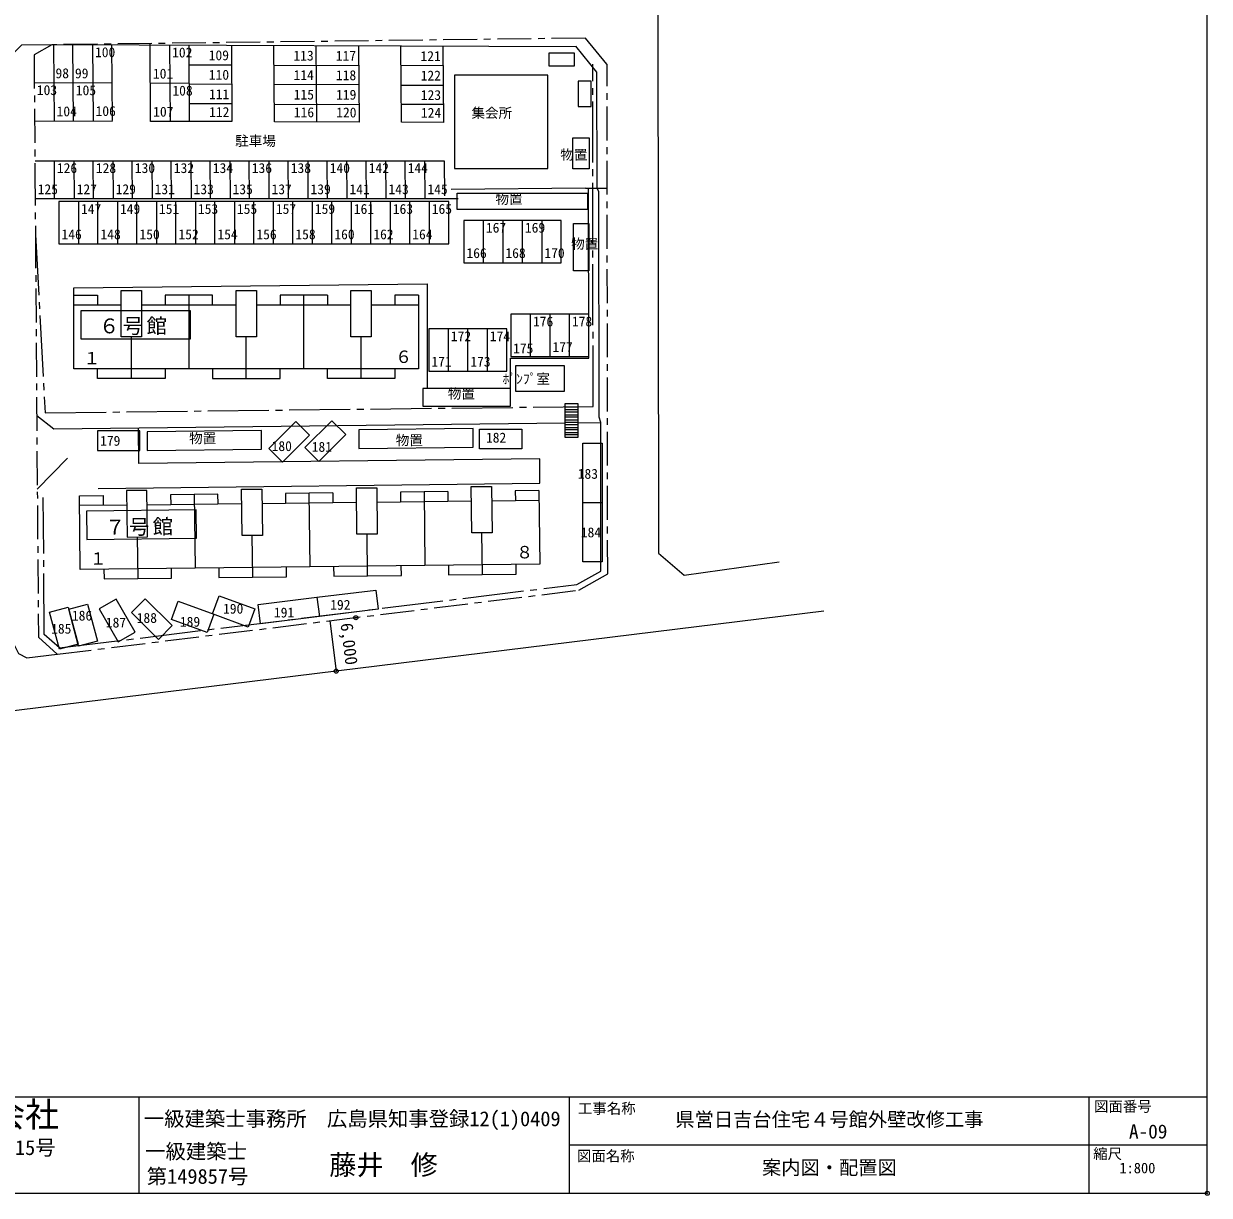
# Model space of a CAD drawing. Units: millimetres, scale not verified. Extents: x -221520 to 221760, y -156440 to 156200.
# Drawn here: x 81827 to 221760, y -156440 to -18075 of the extents above; entities that cross this region are included whole.
import ezdxf
from ezdxf.enums import TextEntityAlignment as Align

# ---------------------------------------------------------------- set-up
doc = ezdxf.new("R2010")
doc.units = ezdxf.units.MM
doc.header["$LTSCALE"] = 800
doc.header["$PDMODE"] = 32
doc.header["$PDSIZE"] = 480
doc.linetypes.add('CHAIN1', pattern=[8, 5, -1, 1, -1])
doc.linetypes.add('CHAIN2', pattern=[12, 9, -1, 1, -1])
for name, color, linetype, lineweight in [('1-1_ﾓﾙﾀﾙ\u3000浮き', 7, 'Continuous', 9), ('1-4_ｺﾝｸﾘｰﾄ\u3000欠損', 7, 'Continuous', 9), ('1-B_仕上ハッ', 3, 'CHAIN1', 9), ('1-F_図面枠', 7, 'Continuous', 9), ('F-0_枠\u3000太線', 7, 'Continuous', 9)]:
    doc.layers.add(name, color=color, linetype=linetype, lineweight=lineweight)
doc.styles.add('ＭＳ ゴシック', font='')
doc.styles.get('ＭＳ ゴシック').set_extended_font_data('MS Gothic')

msp = doc.modelspace()

# ---------------------------------------------------------------- linework, layer by layer
at = {"layer": '1-1_ﾓﾙﾀﾙ\u3000浮き'}
msp.add_line((117971.2, -88581.4), (118702.3, -94536.7), dxfattribs=at)
for points in [[(88565.5, -51969.7), (88565.5, -55306.3), (101500, -55306.3), (101500, -51969.7)], [(102166.3, -75502), (89232.7, -75653.3), (89271.8, -78989.6), (102205.4, -78838.4)]]:
    msp.add_lwpolyline(points, close=True, dxfattribs=at)
for p in [(121029.5, -88227.4), (118702.3, -94536.7)]:
    msp.add_point(p, dxfattribs=at)
at = {"layer": '1-4_ｺﾝｸﾘｰﾄ\u3000欠損'}
for p, q in [((101313.8, -50148.5), (101313.8, -58848.5)), ((104103.8, -51288.5), (104103.8, -50148.5)), ((114873.8, -58848.5), (114873.8, -50148.5)), ((117663.8, -50148.5), (117663.8, -51288.5)), ((128433.8, -50148.5), (128433.8, -58848.5)), ((87753.8, -51288.5), (93333.8, -51288.5)), ((95733.8, -51288.5), (106893.8, -51288.5)), ((109293.8, -51288.5), (120453.8, -51288.5)), ((122853.8, -51288.5), (128433.8, -51288.5)), ((94533.8, -59988.5), (94533.8, -55068.5)), ((108093.8, -59988.5), (108093.8, -55068.5)), ((121653.8, -59988.5), (121653.8, -55068.5)), ((101958.9, -73683.2), (102060.6, -82382.6)), ((104762, -74790.5), (104748.7, -73650.5)), ((115619.7, -82224), (115518, -73524.6)), ((118307.8, -73492), (118321.1, -74631.9)), ((129077, -73366), (129178.8, -82065.4)), ((131866.9, -73333.4), (131880.2, -74473.3)), ((142636.1, -73207.5), (142737.8, -81906.9)), ((93992.8, -74916.4), (88413.1, -74981.6)), ((96392.6, -74888.3), (107551.8, -74757.8)), ((109951.7, -74729.8), (121110.9, -74599.3)), ((123510.8, -74571.2), (134670, -74440.7)), ((137069.8, -74412.6), (142649.5, -74347.4)), ((135971.6, -83126.1), (135914.1, -78206.4)), ((95236.9, -78682.1), (95294.4, -83601.8)), ((108853.5, -83443.2), (108795.9, -78523.5)), ((122412.6, -83284.7), (122355, -78365)), ((142737.8, -81906.9), (88501.6, -82541.1))]:
    msp.add_line(p, q, dxfattribs=at)
for points in [[(143682.6, -24160.1), (132682.6, -24160.1), (132682.6, -35160.1), (143682.6, -35160.1)], [(93333.8, -49588.5), (95733.8, -49588.5), (95733.8, -55068.5), (93333.8, -55068.5)], [(106893.8, -49588.5), (109293.8, -49588.5), (109293.8, -55068.5), (106893.8, -55068.5)], [(120453.8, -49588.5), (122853.8, -49588.5), (122853.8, -55068.5), (120453.8, -55068.5)], [(145658.6, -61469.4), (145658.6, -58469.4), (139858.7, -58469.4), (139858.7, -61469.4)], [(96379.1, -66288.6), (96395.3, -68488.5), (109894.5, -68330.5), (109878.3, -66130.5)], [(121378, -66045.9), (121394.2, -68245.9), (134893.4, -68087.8), (134877.2, -65887.9)], [(134650.1, -72740.8), (137049.9, -72712.7), (137114, -78192.4), (134714.2, -78220.4)], [(96372.7, -73188.4), (93972.9, -73216.5), (94037, -78696.1), (96436.8, -78668.1)], [(107532, -73057.9), (109931.8, -73029.9), (109995.9, -78509.5), (107596, -78537.6)], [(121091, -72899.4), (123490.9, -72871.3), (123555, -78350.9), (121155.1, -78379)]]:
    msp.add_lwpolyline(points, close=True, dxfattribs=at)
for points in [[(128433.8, -58848.5), (87753.8, -58848.5), (87753.8, -49288.4)], [(87753.8, -50148.5), (90543.8, -50148.5), (90543.8, -51288.5)], [(104103.8, -50148.5), (98523.8, -50148.5), (98523.8, -51288.5)], [(117663.8, -50148.5), (112083.8, -50148.5), (112083.8, -51288.5)], [(128433.8, -50148.5), (125643.8, -50148.5), (125643.8, -51288.5)], [(98523.8, -58848.5), (98523.8, -59988.5), (90543.8, -59988.5), (90543.8, -58848.5)], [(104103.8, -58848.5), (104103.8, -59988.5), (112083.8, -59988.5), (112083.8, -58848.5)], [(125643.8, -58848.5), (125643.8, -59988.5), (117663.8, -59988.5), (117663.8, -58848.5)], [(88501.6, -82541.1), (88399.8, -73841.7), (91189.6, -73809.1), (91203, -74949)], [(104748.7, -73650.5), (99169.1, -73715.8), (99182.4, -74855.7)], [(118307.8, -73492), (112728.1, -73557.2), (112741.5, -74697.1)], [(131866.9, -73333.4), (126287.2, -73398.7), (126300.6, -74538.6)], [(142636.1, -73207.5), (139846.3, -73240.1), (139859.6, -74380)], [(91291.4, -82508.5), (91304.7, -83648.4), (99284.1, -83555.1), (99270.8, -82415.2)], [(104850.4, -82349.9), (104863.8, -83489.9), (112843.2, -83396.6), (112829.9, -82256.6)], [(118409.5, -82191.4), (118422.8, -83331.3), (126402.3, -83238), (126388.9, -82098.1)], [(131968.6, -82032.8), (131981.9, -83172.7), (139961.4, -83079.4), (139948, -81939.5)]]:
    msp.add_lwpolyline(points, dxfattribs=at)
at = {"layer": '1-B_仕上ハッ'}
msp.add_line((85768.3, -92534.6), (85777.1, -92505.9), dxfattribs=at)
for points in [[(85140.4, -20563.7), (83051.1, -21744.6), (83152.8, -35563.7)], [(150669.5, -22864.9), (148135.6, -19780.7), (85140.4, -20563.7)], [(83152.8, -35563.7), (83207.2, -42963.7), (83557.2, -90542.8), (85792.2, -92519.2), (85820.8, -92528.1), (147342.6, -84975.9), (150754.3, -83064.9), (150682.6, -22864.9)]]:
    msp.add_lwpolyline(points, dxfattribs=at)
at = {"layer": '1-F_図面枠'}
for p, q in [((156517.3, 115842.1), (156751.4, -80596.4)), ((147027.2, -20794.5), (85141, -20563.7)), ((85342.5, -20564.4), (85408.7, -29564.7)), ((87708.6, -29547.8), (87642.4, -20547.5)), ((89942.4, -20530.6), (90008.6, -29530.9)), ((92308.5, -29514), (92242.3, -20513.7)), ((99043.3, -20615.5), (99109.3, -29590.3)), ((101409.6, -29624.4), (101343.4, -20624.1)), ((116410.4, -29680.4), (116344.2, -20680.1)), ((126410.9, -29717.7), (126344.7, -20717.4)), ((131411.2, -29736.3), (131345, -20736)), ((101360.3, -22924.2), (106360.6, -22942.8)), ((111360.8, -22961.5), (121361.4, -22998.8)), ((131361.9, -23036.1), (126361.7, -23017.5)), ((92276, -25090.3), (83075.5, -25056)), ((101376.5, -25124.3), (96776.2, -25107.1)), ((106377.5, -25242.9), (101351.7, -25224.2)), ((121378.3, -25298.9), (111377.8, -25261.6)), ((126378.6, -25317.5), (131378.8, -25336.2)), ((106394.4, -27543), (101343.1, -27524.1)), ((111394.7, -27561.6), (121395.2, -27598.9)), ((131395.8, -27636.3), (126395.5, -27617.6)), ((83108.6, -29556.1), (92308.2, -29590.5)), ((131411.2, -29736.3), (126410.9, -29717.7)), ((85476.4, -38761.8), (85443.2, -34261.7)), ((87743.3, -34261.7), (87776.4, -38761.8)), ((90076.5, -38761.8), (90043.4, -34261.7)), ((92343.5, -34261.7), (92376.5, -38761.8)), ((94676.6, -38761.8), (94643.5, -34261.7)), ((96943.6, -34261.7), (96976.7, -38761.8)), ((99276.7, -38761.8), (99243.6, -34261.7)), ((101543.7, -34261.7), (101576.8, -38761.8)), ((103876.8, -38761.8), (103843.8, -34261.7)), ((106143.8, -34261.7), (106176.9, -38761.8)), ((108477, -38761.8), (108443.9, -34261.7)), ((110743.9, -34261.7), (110777.1, -38761.8)), ((113077.1, -38761.8), (113044, -34261.7)), ((115344.1, -34261.7), (115377.2, -38761.8)), ((117677.2, -38761.8), (117644.1, -34261.7)), ((119944.2, -34261.7), (119977.3, -38761.8)), ((122277.4, -38761.8), (122244.3, -34261.7)), ((124544.3, -34261.7), (124577.4, -38761.8)), ((126877.5, -38761.8), (126844.4, -34261.7)), ((129144.4, -34261.7), (129177.5, -38761.8)), ((148135.6, -37480.7), (132276.2, -37666.4)), ((148135.6, -37480.7), (150700, -37480.7)), ((133121.8, -38761.8), (83176.3, -38761.8)), ((88289.3, -39088.2), (88289.3, -44088.2)), ((90589.4, -44088.2), (90589.4, -39088.2)), ((92889.4, -39088.2), (92889.4, -44088.2)), ((95189.4, -44088.2), (95189.4, -39088.2)), ((97489.4, -39088.2), (97489.4, -44088.2)), ((99789.4, -44088.2), (99789.4, -39088.2)), ((102089.4, -39088.2), (102089.4, -44088.2)), ((104389.4, -44088.2), (104389.4, -39088.2)), ((106689.4, -39088.2), (106689.4, -44088.2)), ((108989.3, -44088.2), (108989.3, -39088.2)), ((111289.4, -39088.2), (111289.4, -44088.2)), ((113589.4, -44088.2), (113589.4, -39088.2)), ((115889.4, -39088.2), (115889.4, -44088.2)), ((118189.4, -44088.2), (118189.4, -39088.2)), ((120489.4, -39088.2), (120489.4, -44088.2)), ((122789.4, -44088.2), (122789.4, -39088.2)), ((125089.4, -39088.2), (125089.4, -44088.2)), ((127389.4, -44088.2), (127389.4, -39088.2)), ((129689.3, -39088.2), (129689.3, -44088.2)), ((136081.4, -46304.1), (136081.4, -41304.1)), ((138381.4, -41304.1), (138381.4, -46304.1)), ((140681.4, -46304.1), (140681.4, -41304.1)), ((142981.4, -41304.1), (142981.4, -46304.1)), ((141636.7, -57385.1), (141636.7, -52385.1)), ((143936.7, -52385.1), (143936.7, -57385.1)), ((146236.7, -57385.1), (146236.7, -52385.1)), ((131942, -54121.2), (131942, -59121.2)), ((134242, -59121.2), (134242, -54121.2)), ((136542, -54121.2), (136542, -59121.2)), ((139286.5, -61174.2), (128920.4, -61174.2)), ((147229.8, -63348.4), (145729.8, -63348.4)), ((145729.8, -63648.4), (147229.8, -63648.4)), ((147229.8, -63948.4), (145729.8, -63948.4)), ((145729.8, -64248.4), (147229.8, -64248.4)), ((147229.8, -64548.4), (145729.8, -64548.4)), ((145729.8, -64848.4), (147229.8, -64848.4)), ((145729.8, -65148.4), (147229.8, -65148.4)), ((147229.8, -65448.4), (145729.8, -65448.4)), ((145729.8, -65748.4), (147229.8, -65748.4)), ((147229.8, -65193.2), (149933, -65161.5)), ((149953.9, -82710.9), (149933, -65161.5)), ((147229.8, -66048.4), (145729.8, -66048.4)), ((145729.8, -66348.4), (147229.8, -66348.4)), ((147229.8, -66648.4), (145729.8, -66648.4)), ((83428.5, -73040.7), (87001.8, -69398.6)), ((147804, -74627.5), (150104, -74627.5)), ((116441, -85807.7), (123388.8, -84954.8)), ((176280.9, -87468.5), (62486.8, -101437.6))]:
    msp.add_line(p, q, dxfattribs=at)
for points in [[(85140.4, -20563.7), (81576.5, -20608), (79756.3, -22464.5), (80257.3, -90570.7), (81194.4, -92444.9), (82179.2, -92975.1), (85768.3, -92534.6)], [(106343.6, -20642.7), (106409.9, -29643.1), (96809.3, -29607.2), (96742.2, -20480.6)], [(121344.5, -20698.7), (121410.7, -29699), (111410.1, -29661.7), (111343.9, -20661.4)], [(149933, -65161.5), (149732.3, -64556.6), (149700.5, -37938), (149500, -37480.7), (149483.7, -23784.5), (146976.6, -20732.9)], [(83176.3, -34261.7), (131444.5, -34261.7), (131475.1, -38423.4)], [(128920.4, -61174.2), (128920.4, -63237.3), (139286.5, -63237.3), (139286.5, -57557.9), (148523.9, -57557.9), (148500, -37476.4)], [(87753.8, -49288.4), (129433.8, -48800.4), (129433.8, -61174.2)], [(83395.2, -64342), (85376.1, -65917.4), (145729.8, -65210.7)], [(90628, -72956.4), (142741.6, -72346.2), (142738.1, -69446.1), (95406.4, -70000.2), (95375.5, -65800.3)], [(156751.4, -80596.4), (159773, -83217.5), (170991.9, -81630.5)], [(123388.8, -84954.8), (123669.1, -87237.7), (116721.2, -88090.6)]]:
    msp.add_lwpolyline(points, dxfattribs=at)
for points in [[(146845.8, -23054.2), (146845.8, -21544.5), (143826.3, -21544.5), (143826.3, -23054.2)], [(148786.8, -24851.5), (147277.1, -24851.5), (147277.1, -27870.9), (148786.8, -27870.9)], [(146630.1, -31537.4), (148571.2, -31537.4), (148571.2, -35203.9), (146630.1, -35203.9)], [(131989.4, -39088.2), (85989.3, -39088.2), (85989.3, -44088.2), (131989.4, -44088.2)], [(132971.3, -38096.8), (148356.3, -38096.8), (148356.3, -39999.2), (132971.3, -39999.2)], [(145281.4, -41304.1), (133781.4, -41304.1), (133781.4, -46304.1), (145281.4, -46304.1)], [(146701.9, -41653.5), (148521.7, -41653.5), (148521.7, -47278.1), (146701.9, -47278.1)], [(148536.7, -52385.1), (139336.7, -52385.1), (139336.7, -57385.1), (148536.7, -57385.1)], [(138842, -54121.2), (129642, -54121.2), (129642, -59121.2), (138842, -59121.2)], [(147229.8, -66948.4), (145729.8, -66948.4), (145729.8, -62948.4), (147229.8, -62948.4)], [(115558.3, -66678.7), (112376.3, -69860.7), (110750, -68234.3), (113932, -65052.3)], [(119835.6, -66587.7), (116653.6, -69769.7), (115027.2, -68143.3), (118209.2, -64961.3)], [(90541.3, -68472), (95541.3, -68472), (95541.3, -66172), (90541.3, -66172)], [(140622.7, -68276.8), (135622.7, -68276.8), (135622.7, -65976.8), (140622.7, -65976.8)], [(150104, -67627.5), (150104, -81627.5), (147804, -81627.5), (147804, -67627.5)], [(90531.3, -90986.6), (88309.7, -91581.9), (87145, -87235.3), (89366.6, -86640)], [(94981, -89943.2), (92731, -86046.1), (90739.2, -87196.1), (92989.1, -91093.2)], [(99359.5, -89165.4), (97733.1, -90791.8), (94551.1, -87609.8), (96177.5, -85983.5)], [(100057.6, -86264.4), (104286.2, -87803.5), (103499.5, -89964.8), (99270.9, -88425.7)], [(104880.8, -85627.4), (109109.4, -87166.5), (108322.8, -89327.8), (104094.2, -87788.7)], [(109493.1, -86660.6), (116441, -85807.7), (116721.2, -88090.6), (109773.4, -88943.5)], [(86037.1, -91938.4), (84872.4, -87591.7), (87094, -86996.5), (88258.7, -91343.1)]]:
    msp.add_lwpolyline(points, close=True, dxfattribs=at)
at = {"layer": '1-F_図面枠', "linetype": 'CHAIN2'}
for points in [[(83207.2, -42963.7), (84362.2, -64029.1), (149030.7, -63272), (148982.6, -22867)], [(86032.1, -91796.9), (84254.9, -90225.3), (84135.8, -74035.2)], [(86032.1, -91796.9), (147120.6, -84297.9), (149953.9, -82710.9)]]:
    msp.add_lwpolyline(points, dxfattribs=at)
at = {"layer": 'F-0_枠\u3000太線', "color": 3}
for p, q in [((221520, -144840), (-221520, -144840)), ((95409.4, -144858.6), (95409.4, -156200)), ((146245.4, -156200), (146245.4, -144840)), ((207589.3, -156200), (207589.3, -144840)), ((221520, -150520), (146281.9, -150520))]:
    msp.add_line(p, q, dxfattribs=at)
at = {"layer": 'F-0_枠\u3000太線', "color": 6, "lineweight": 13}
msp.add_lwpolyline([(-221520, 156200), (-221520, -156200), (221520, -156200), (221520, 156200)], close=True, dxfattribs=at)
at = {"layer": 'F-0_枠\u3000太線'}
msp.add_point((221520, -156200), dxfattribs=at)

# ---------------------------------------------------------------- texts
at = {"layer": '1-1_ﾓﾙﾀﾙ\u3000浮き', "color": 4, "style": 'ＭＳ ゴシック'}
for p in [(101350.7, -67974.2), (125740.8, -68204.3)]:
    msp.add_text('物置', height=1173, dxfattribs=at).set_placement(p, align=Align.BOTTOM_LEFT)
msp.add_text('6,000', height=1466, rotation=276.998, dxfattribs=at).set_placement((118776.6, -88986.3), align=Align.BOTTOM_LEFT)
at = {"layer": '1-1_ﾓﾙﾀﾙ\u3000浮き', "color": 4, "insert": (90710.5, -54841.1), "char_height": 1760, "attachment_point": 7, "style": 'ＭＳ ゴシック'}
msp.add_mtext('\\T1.17;６号館', dxfattribs=at)
at = {"layer": '1-1_ﾓﾙﾀﾙ\u3000浮き', "color": 4, "insert": (91441.6, -78615.2), "char_height": 1760, "attachment_point": 7, "rotation": 0.67, "style": 'ＭＳ ゴシック'}
msp.add_mtext('\\T1.17;７号館', dxfattribs=at)
at = {"layer": '1-4_ｺﾝｸﾘｰﾄ\u3000欠損', "color": 4, "style": 'ＭＳ ゴシック'}
for s, height, p in [('集会所', 1173, (134674.9, -29549.8)), ('駐車場', 1173, (106791.4, -32851.4)), ('１', 1466, (88870.7, -58744.1)), ('６', 1466, (125660.9, -58581.3)), ('ﾎﾟﾝﾌﾟ室', 1173, (138345.9, -60954.5))]:
    msp.add_text(s, height=height, dxfattribs=at).set_placement(p, align=Align.BOTTOM_LEFT)
for s, p in [('８', (139962, -81672.1)), ('１', (89617.1, -82423.6))]:
    msp.add_text(s, height=1466, rotation=0.67, dxfattribs=at).set_placement(p, align=Align.BOTTOM_LEFT)
at = {"layer": '1-F_図面枠', "color": 4, "style": 'ＭＳ ゴシック'}
for s, p in [('100', (90242.7, -22381.6)), ('102', (99343.3, -22415.5)), ('109', (103660.6, -22742.8)), ('113', (113661.1, -22780.1)), ('117', (118661.4, -22798.8)), ('121', (128661.9, -22836.1)), ('98', (85575.6, -24864.6)), ('99', (87875.7, -24873.1)), ('101', (97076.2, -24907.1)), ('110', (103677.5, -25042.9)), ('114', (113678, -25080.2)), ('118', (118678.3, -25098.9)), ('122', (128678.8, -25136.2)), ('103', (83375.5, -26856)), ('105', (87975.7, -26873.1)), ('108', (99376.3, -26915.7)), ('111', (103694.4, -27343)), ('115', (113694.9, -27380.3)), ('119', (118695.2, -27398.9)), ('123', (128695.8, -27436.3)), ('104', (85708.7, -29364.7)), ('106', (90308.6, -29330.9)), ('107', (97109.3, -29407.2)), ('112', (103709.9, -29443.1)), ('116', (113710.4, -29480.4)), ('120', (118710.7, -29499)), ('124', (128711.2, -29536.3)), ('物置', (145160.9, -34487.7)), ('126', (85743.3, -36061.7)), ('128', (90343.4, -36061.7)), ('130', (94943.5, -36061.7)), ('132', (99543.6, -36061.7)), ('134', (104143.8, -36061.7)), ('136', (108743.9, -36061.7)), ('138', (113344, -36061.7)), ('140', (117944.1, -36061.7)), ('142', (122544.3, -36061.7)), ('144', (127144.4, -36061.7)), ('125', (83476.3, -38561.8)), ('127', (88076.4, -38561.8)), ('129', (92676.5, -38561.8)), ('131', (97276.7, -38561.8)), ('133', (101876.8, -38561.8)), ('135', (106476.9, -38561.8)), ('137', (111077, -38561.8)), ('139', (115677.2, -38561.8)), ('141', (120277.3, -38561.8)), ('143', (124877.4, -38561.8)), ('145', (129477.5, -38561.8)), ('物置', (137507, -39716.5)), ('147', (88589.4, -40888.2)), ('149', (93189.4, -40888.2)), ('151', (97789.4, -40888.2)), ('153', (102389.4, -40888.2)), ('155', (106989.4, -40888.2)), ('157', (111589.4, -40888.2)), ('159', (116189.4, -40888.2)), ('161', (120789.4, -40888.2)), ('163', (125389.4, -40888.2)), ('165', (129989.4, -40888.2)), ('167', (136381.4, -43104.1)), ('169', (140981.4, -43104.1)), ('146', (86289.4, -43888.2)), ('148', (90889.4, -43888.2)), ('150', (95489.4, -43888.2)), ('152', (100089.4, -43888.2)), ('154', (104689.4, -43888.2)), ('156', (109289.4, -43888.2)), ('158', (113889.4, -43888.2)), ('160', (118489.4, -43888.2)), ('162', (123089.4, -43888.2)), ('164', (127689.4, -43888.2)), ('物置', (146440.2, -45010.2)), ('166', (134081.4, -46104.1)), ('168', (138681.4, -46104.1)), ('170', (143281.4, -46104.1)), ('176', (141936.7, -54185.1)), ('178', (146536.7, -54185.1)), ('172', (132242, -55921.2)), ('174', (136842, -55921.2)), ('175', (139586.5, -57357.9)), ('177', (144236.7, -57185.1)), ('171', (129942, -58921.2)), ('173', (134542, -58921.2)), ('物置', (131882.5, -62711.2)), ('179', (90841.3, -68272)), ('182', (136387.4, -67893.5)), ('180', (111088, -68894.6)), ('181', (115820.3, -68985.6)), ('183', (147216.9, -72170.8)), ('184', (147581, -79087.1)), ('190', (105354.7, -88096.6)), ('192', (118004.4, -87641.6)), ('186', (87517.8, -88915.7)), ('188', (95162.2, -89188.7)), ('189', (100258.5, -89643.7)), ('191', (111361, -88551.6)), ('185', (85060.7, -90462.7)), ('187', (91522, -89734.7))]:
    msp.add_text(s, height=1173, dxfattribs=at).set_placement(p, align=Align.BOTTOM_LEFT)
at = {"layer": 'F-0_枠\u3000太線', "style": 'ＭＳ ゴシック'}
for s, height, p in [('原\u3000設計株式会社', 2933, (53991.4, -149230.2)), ('一級建築士事務所\u3000広島県知事登録12(1)0409', 1760, (96013.3, -148808.1)), ('県営日吉台住宅４号館外壁改修工事', 1666, (158741.4, -148816)), ('A-09', 1666, (212282.7, -150236)), ('福山市御門町一丁目12番15号', 1760, (54391.4, -152209.2)), ('一級建築士', 1760, (96164.5, -152662.7)), ('藤井\u3000修', 2346, (117892.4, -154725.5)), ('案内図・配置図', 1666, (168965.4, -154496)), ('第149857号', 1760, (96351.9, -155610.3))]:
    msp.add_text(s, height=height, dxfattribs=at).set_placement(p, align=Align.BOTTOM_LEFT)
at = {"layer": 'F-0_枠\u3000太線', "color": 2, "style": 'ＭＳ ゴシック'}
for s, p in [('工事名称', (147239.4, -147176.4)), ('図面番号', (208156, -146939.8)), ('図面名称', (147121.1, -152794.9)), ('縮尺', (208057.8, -152528.8)), ('1:800', (211146.7, -154212))]:
    msp.add_text(s, height=1249, dxfattribs=at).set_placement(p, align=Align.BOTTOM_LEFT)

doc.saveas('drawing.dxf')
